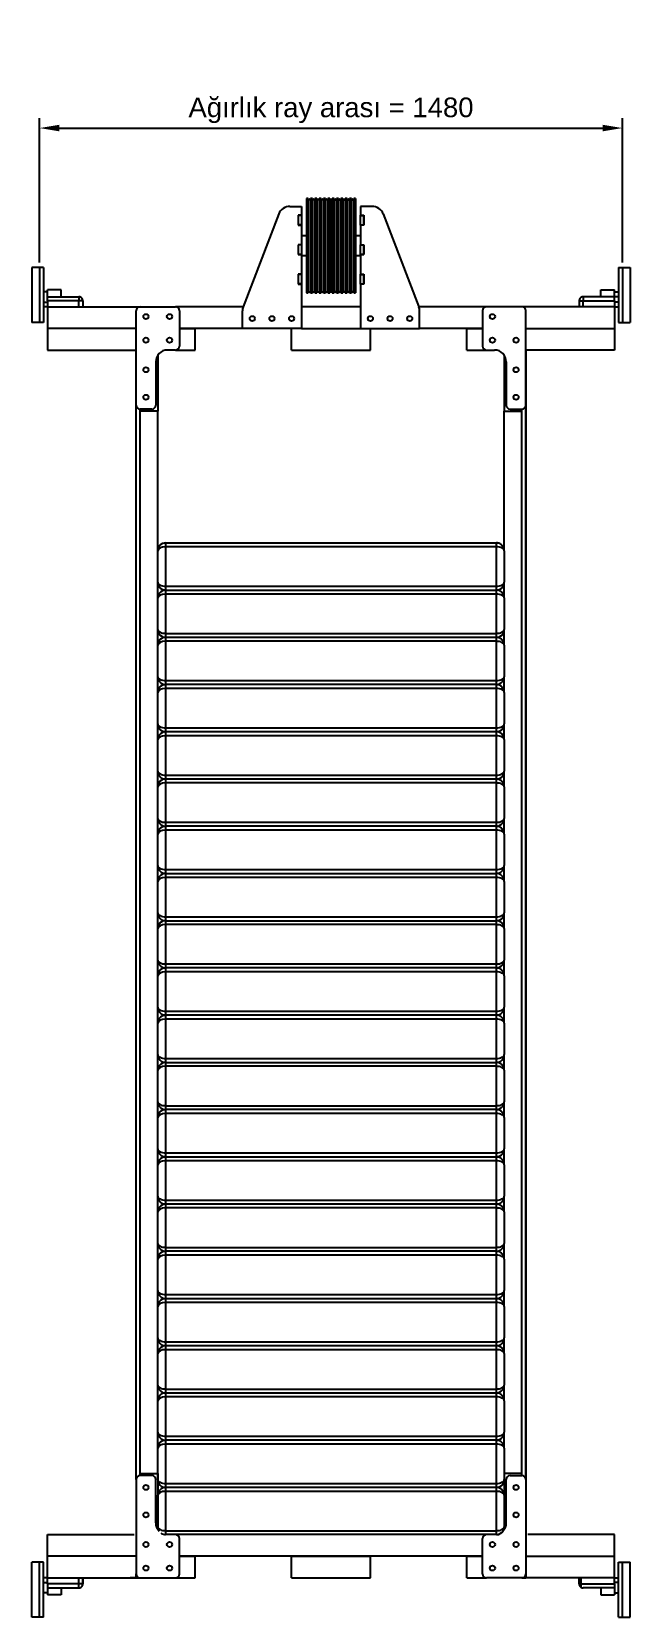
# Model space of a CAD drawing. Header units: millimetres. Extents: x -760 to 760, y -100 to 3929.
import ezdxf

# ---------------------------------------------------------------- set-up
doc = ezdxf.new("R2010")
doc.units = ezdxf.units.MM
doc.linetypes.add('SLD-Solid', pattern=[0])
doc.layers.add('Wipeouts', color=7, linetype='Continuous', true_color=0xbcb7d9)
doc.styles.get("Standard").update_dxf_attribs({"font": 'arial.ttf'})
doc.dimstyles.new('DimStyleALP', dxfattribs={"dimscale": 20, "dimtxt": 2.5, "dimasz": 2.5, "dimexe": 1.25, "dimexo": 0.625, "dimtad": 1, "dimdsep": 46, "dimtxsty": 'Standard', "dimcen": 2.5, "dimclrd": 60, "dimclre": 60, "dimadec": 0, "dimazin": 0, "dimtfac": 1, "dimtofl": 0, "dimtmove": 0, "dimatfit": 3, "dimfxl": 1, "dimarcsym": 0})

# ---------------------------------------------------------------- blocks, each defined once
blk = doc.blocks.new('*D0')
at = {"color": 60, "linetype": 'ByBlock', "lineweight": -2, "transparency": 16777216}
for p, q in [((-740, 3342.5), (-740, 3709.1)), ((740, 3342.5), (740, 3709.1)), ((-690, 3684.1), (690, 3684.1))]:
    blk.add_line(p, q, dxfattribs=at)
at = {"color": 60, "transparency": 16777216}
for points in [[(-690, 3692.4), (-690, 3675.8), (-740, 3684.1)], [(690, 3692.4), (690, 3675.8), (740, 3684.1)]]:
    blk.add_solid(points, dxfattribs=at)
at = {"layer": 'Defpoints', "color": 0, "transparency": 16777216}
for p in [(740, 3684.1), (-740, 3330), (740, 3330)]:
    blk.add_point(p, dxfattribs=at)
at = {"color": 0, "transparency": 16777216, "insert": (0, 3729.1), "char_height": 50, "attachment_point": 5}
blk.add_mtext('Ağırlık ray arası = 1480', dxfattribs=at)

msp = doc.modelspace()

# ---------------------------------------------------------------- wipeouts: each hides what was drawn before it
msp.add_wipeout([(-510, 3230), (-495, 3230), (-640, 3230), (-640, 3245), (-642.929, 3252.071), (-649.999, 3255), (-680, 3255), (-680, 3273), (-715, 3273), (-715, 3268), (-725, 3268), (-725, 3330), (-755, 3330), (-755, 3190), (-725, 3190), (-725, 3230), (-715, 3230), (-715, 3120), (-495, 3120), (-495, 110), (-715, 110), (-715, 0), (-725, 0), (-725, 40), (-755, 40), (-755, -100), (-725, -100), (-725, -38), (-715, -38), (-715, -43), (-680, -43), (-680, -25), (-639.999, -25), (-632.929, -22.071), (-630, -15), (-630, 0), (-495, 0), (-345, 0), (-345, 55), (-100, 55), (-100, 0), (0, 0), (0, 2630), (-420.157, 2630), (-434.142, 2624.142), (-440, 2612.5), (-440, 3106.583), (-436.213, 3111.213), (-415, 3120), (-345, 3120), (-345, 3175), (-100, 3175), (-100, 3120), (0, 3120), (0, 3230), (-75, 3230), (-75, 3265), (0, 3265), (0, 3505), (-62.5, 3505), (-62.5, 3410), (-75, 3410), (-75, 3485), (-104.414, 3485), (-121.38, 3479.729), (-132.396, 3465.769), (-223.077, 3230), (-495, 3230)]).dxf.layer = 'Wipeouts'

# ---------------------------------------------------------------- next in the draw order: linework, layer by layer
for p, q in [((-132.396, 3465.769), (-223, 3230.199)), ((-720, 3230), (-720, 3120)), ((-720, 0), (-720, 110))]:
    msp.add_line(p, q)
at = {"color": 7, "linetype": 'Continuous', "lineweight": 25}
for p, q in [((-104.396, 3485), (-75, 3485)), ((-75, 3485), (-75, 3462.5)), ((-58.25, 3505), (-62.5, 3505)), ((-62.5, 3505), (-62.5, 3265)), ((-58.25, 3505), (-58.25, 3265)), ((-47.25, 3505), (-51.75, 3505)), ((-51.75, 3505), (-51.75, 3265)), ((-47.25, 3505), (-47.25, 3265)), ((-36.25, 3505), (-40.75, 3505)), ((-40.75, 3505), (-40.75, 3265)), ((-36.25, 3505), (-36.25, 3265)), ((-25.25, 3505), (-29.75, 3505)), ((-29.75, 3505), (-29.75, 3265)), ((-25.25, 3505), (-25.25, 3265)), ((-75, 3462.5), (-83.5, 3462.5)), ((-83.5, 3462.5), (-83.5, 3437.5)), ((-83.5, 3437.5), (-75, 3437.5)), ((-83, 3462.5), (-83, 3462)), ((-75, 3462), (-83, 3462)), ((-83, 3462), (-83, 3438)), ((-75, 3438), (-83, 3438)), ((-83, 3438), (-83, 3437.5)), ((-75, 3462.5), (-75, 3462)), ((-75, 3462), (-75, 3438)), ((-75, 3438), (-75, 3437.5)), ((-75, 3437.5), (-75, 3387.5)), ((-75, 3387.5), (-83.5, 3387.5)), ((-83.5, 3387.5), (-83.5, 3362.5)), ((-83, 3387.5), (-83, 3387)), ((-75, 3387), (-83, 3387)), ((-83, 3387), (-83, 3363)), ((-62.5, 3410), (-75, 3410)), ((-75, 3387.5), (-75, 3387)), ((-75, 3387), (-75, 3363)), ((-83.5, 3362.5), (-75, 3362.5)), ((-75, 3363), (-83, 3363)), ((-83, 3363), (-83, 3362.5)), ((-75, 3363), (-75, 3362.5)), ((-75, 3362.5), (-75, 3312.5)), ((-75, 3360), (-62.5, 3360)), ((-75, 3312.5), (-83.5, 3312.5)), ((-83.5, 3312.5), (-83.5, 3287.5)), ((-83, 3312.5), (-83, 3312)), ((-75, 3312), (-83, 3312)), ((-83, 3312), (-83, 3288)), ((-75, 3312.5), (-75, 3312)), ((-75, 3312), (-75, 3288)), ((-83.5, 3287.5), (-75, 3287.5)), ((-75, 3288), (-83, 3288)), ((-83, 3288), (-83, 3287.5)), ((-75, 3288), (-75, 3287.5)), ((-75, 3287.5), (-75, 3175)), ((-62.5, 3265), (-58.25, 3265)), ((-51.75, 3265), (-47.25, 3265)), ((-40.75, 3265), (-36.25, 3265)), ((-29.75, 3265), (-25.25, 3265)), ((-485, 3230), (-395, 3230)), ((-223.076, 3230), (-395, 3230)), ((-495, 2980), (-495, 3220)), ((-385, 3220), (-385, 3130)), ((-225, 3175), (-225, 3219.43)), ((-385, 3175), (-345, 3175)), ((-225, 3175), (-385, 3175)), ((-345, 3120), (-345, 3175)), ((-75, 3175), (-225, 3175)), ((-100, 3120), (-100, 3175)), ((-440, 3106.583), (-440, 2965)), ((-395, 3120), (-415, 3120)), ((-395, 3120), (-345, 3120)), ((-445, 3090), (-445, 2980)), ((-495, 250), (-495, 2980)), ((-455, 2970), (-485, 2970)), ((-485, 2965), (-485, 2970)), ((-440, 2965), (-485, 2965)), ((-485, 265), (-485, 2965)), ((-440, 2610), (-440, 2965)), ((-420, 2630), (-420, 2620)), ((-420, 2620), (-420, 2520)), ((-440, 2530), (-440, 2610)), ((-440.004, 2529.539), (-439.879, 2527.72)), ((-440, 2490), (-440, 2530)), ((-420, 2520), (-420, 2510)), ((-420, 2510), (-420, 2500)), ((-420, 2500), (-420, 2400)), ((-440, 2410), (-440, 2490)), ((-440.004, 2409.539), (-439.879, 2407.72)), ((-440, 2370), (-440, 2410)), ((-420, 2400), (-420, 2390)), ((-420, 2390), (-420, 2380)), ((-420, 2380), (-420, 2280)), ((-440, 2290), (-440, 2370)), ((-440.004, 2289.539), (-439.879, 2287.72)), ((-440, 2250), (-440, 2290)), ((-420, 2280), (-420, 2270)), ((-420, 2270), (-420, 2260)), ((-420, 2260), (-420, 2160)), ((-440, 2170), (-440, 2250)), ((-440.004, 2169.539), (-439.879, 2167.72)), ((-440, 2130), (-440, 2170)), ((-420, 2160), (-420, 2150)), ((-420, 2150), (-420, 2140)), ((-420, 2140), (-420, 2040)), ((-440, 2050), (-440, 2130)), ((-440.004, 2049.539), (-439.879, 2047.72)), ((-440, 2010), (-440, 2050)), ((-420, 2040), (-420, 2030)), ((-420, 2030), (-420, 2020)), ((-420, 2020), (-420, 1920)), ((-440, 1930), (-440, 2010)), ((-440.004, 1929.539), (-439.879, 1927.72)), ((-440, 1890), (-440, 1930)), ((-420, 1920), (-420, 1910)), ((-420, 1910), (-420, 1900)), ((-420, 1900), (-420, 1800)), ((-440, 1810), (-440, 1890)), ((-440.004, 1809.539), (-439.879, 1807.72)), ((-440, 1770), (-440, 1810)), ((-420, 1800), (-420, 1790)), ((-420, 1790), (-420, 1780)), ((-420, 1780), (-420, 1680)), ((-440, 1690), (-440, 1770)), ((-440.004, 1689.539), (-439.879, 1687.72)), ((-440, 1650), (-440, 1690)), ((-420, 1680), (-420, 1670)), ((-420, 1670), (-420, 1660)), ((-420, 1660), (-420, 1560)), ((-440, 1570), (-440, 1650)), ((-440.004, 1569.539), (-439.879, 1567.72)), ((-440, 1530), (-440, 1570)), ((-420, 1560), (-420, 1550)), ((-420, 1550), (-420, 1540)), ((-420, 1540), (-420, 1440)), ((-440, 1450), (-440, 1530)), ((-440.004, 1449.539), (-439.879, 1447.72)), ((-440, 1410), (-440, 1450)), ((-420, 1440), (-420, 1430)), ((-420, 1430), (-420, 1420)), ((-420, 1420), (-420, 1320)), ((-440, 1330), (-440, 1410)), ((-440.004, 1329.539), (-439.879, 1327.72)), ((-440, 1290), (-440, 1330)), ((-440, 1210), (-440, 1290)), ((-420, 1320), (-420, 1310)), ((-420, 1310), (-420, 1300)), ((-420, 1300), (-420, 1200)), ((-440.004, 1209.539), (-439.879, 1207.721)), ((-440, 1170), (-440, 1210)), ((-440, 1090), (-440, 1170)), ((-420, 1200), (-420, 1190)), ((-420, 1190), (-420, 1180)), ((-420, 1180), (-420, 1080)), ((-440.004, 1089.539), (-439.879, 1087.72)), ((-440, 1050), (-440, 1090)), ((-440, 970), (-440, 1050)), ((-420, 1080), (-420, 1070)), ((-420, 1070), (-420, 1060)), ((-420, 1060), (-420, 960)), ((-440.004, 969.539), (-439.879, 967.721)), ((-440, 930), (-440, 970)), ((-440, 850), (-440, 930)), ((-420, 960), (-420, 950)), ((-420, 950), (-420, 940)), ((-420, 940), (-420, 840)), ((-440.004, 849.539), (-439.879, 847.72)), ((-440, 810), (-440, 850)), ((-440, 730), (-440, 810)), ((-420, 840), (-420, 830)), ((-420, 830), (-420, 820)), ((-420, 820), (-420, 720)), ((-440.004, 729.539), (-439.879, 727.72)), ((-440, 690), (-440, 730)), ((-440, 610), (-440, 690)), ((-420, 720), (-420, 710)), ((-420, 710), (-420, 700)), ((-420, 700), (-420, 600)), ((-440.004, 609.539), (-439.879, 607.72)), ((-440, 570), (-440, 610)), ((-440, 490), (-440, 570)), ((-420, 600), (-420, 590)), ((-420, 590), (-420, 580)), ((-420, 580), (-420, 480)), ((-440.004, 489.539), (-439.879, 487.72)), ((-440, 450), (-440, 490)), ((-440, 370), (-440, 450)), ((-420, 480), (-420, 470)), ((-420, 470), (-420, 460)), ((-420, 460), (-420, 360)), ((-440.004, 369.539), (-439.879, 367.72)), ((-440, 330), (-440, 370)), ((-440, 250), (-440, 330)), ((-420, 360), (-420, 350)), ((-420, 350), (-420, 340)), ((-420, 340), (-420, 240)), ((-495, 250), (-495, 10)), ((-485, 260), (-485, 265)), ((-485, 265), (-440, 265)), ((-455, 260), (-485, 260)), ((-445, 140), (-445, 250)), ((-440.004, 249.539), (-439.879, 247.72)), ((-440, 265), (-440, 123.417)), ((-440, 130), (-440, 210)), ((-420, 240), (-420, 230)), ((-420, 230), (-420, 220)), ((-420, 220), (-420, 120)), ((-440.004, 129.539), (-439.879, 127.72)), ((-420, 120), (-420, 110)), ((-385, 10), (-385, 100)), ((-385, 55), (-345, 55)), ((-345, 0), (-345, 55)), ((-100, 0), (-100, 55)), ((-495, 0), (-510, 0)), ((-495, 0), (-495, 10)), ((-495, 0), (-485, 0)), ((-485, 0), (-395, 0)), ((-395, 0), (-345, 0))]:
    msp.add_line(p, q, dxfattribs=at)
at = {"color": 2, "linetype": 'SLD-Solid', "lineweight": 25, "true_color": 0xf1eb1f}
for p, q in [((-730, 3330), (-760, 3330)), ((-760, 3330), (-760, 3190)), ((-740, 3330), (-740, 3190)), ((-730, 3330), (-730, 3190)), ((-730, 3190), (-760, 3190)), ((-730, 40), (-760, 40)), ((-760, -100), (-760, 40)), ((-740, -100), (-740, 40)), ((-730, -100), (-730, 40)), ((-730, -100), (-760, -100))]:
    msp.add_line(p, q, dxfattribs=at)
at = {"color": 7, "linetype": 'SLD-Solid', "lineweight": 25}
for p, q in [((-720, 3268), (-730, 3268)), ((-685, 3273), (-720, 3273)), ((-720, 3255), (-720, 3273)), ((-685, 3255), (-685, 3273)), ((-730, 3242), (-720, 3242)), ((-720, 3230), (-730, 3230)), ((-720, 3255), (-640, 3255)), ((-720, 3245), (-720, 3255)), ((-720, 3245), (-720, 3230)), ((-640, 3245), (-720, 3245)), ((-720, 3230), (-705, 3230)), ((-720, 3230), (-485.004, 3230)), ((-640, 3255), (-640, 3245)), ((-640, 3230), (-640, 3245)), ((-630, 3245), (-640, 3245)), ((-630, 3245), (-630, 3230)), ((-495, 3175), (-720, 3175)), ((-720, 3120), (-495, 3120)), ((-720, 110), (-500, 110)), ((-495, 55), (-720, 55)), ((-720, 0), (-730, 0)), ((-720, 0), (-705, 0)), ((-720, -15), (-720, 0)), ((-720, 0), (-485.004, 0)), ((-640, -25), (-640, 0)), ((-630, 0), (-630, -15)), ((-630, -15), (-630, 0)), ((-730, -12), (-720, -12)), ((-720, -38), (-730, -38)), ((-630, -15), (-720, -15)), ((-720, -15), (-720, -25)), ((-720, -25), (-639.999, -25)), ((-720, -25), (-720, -43)), ((-685, -25), (-685, -43)), ((-630, -15), (-640, -15)), ((-685, -43), (-720, -43))]:
    msp.add_line(p, q, dxfattribs=at)
at = {"color": 7, "linetype": 'Continuous', "lineweight": 25, "flags": 128}
for points in [[(-434.25, 2515.956), (-432.914, 2514.718), (-432.448, 2514.337)], [(-422.854, 2510.203), (-422.742, 2510.187), (-420.049, 2510)], [(-434.25, 2395.956), (-432.914, 2394.718), (-432.448, 2394.337)], [(-422.854, 2390.203), (-422.742, 2390.187), (-420.049, 2390)], [(-434.25, 2275.956), (-432.914, 2274.719), (-432.448, 2274.337)], [(-422.854, 2270.203), (-422.742, 2270.187), (-420.049, 2270)], [(-434.25, 2155.956), (-432.914, 2154.719), (-432.448, 2154.337)], [(-422.854, 2150.203), (-422.742, 2150.187), (-420.049, 2150)], [(-434.25, 2035.956), (-432.914, 2034.719), (-432.448, 2034.337)], [(-422.854, 2030.203), (-422.742, 2030.187), (-420.049, 2030)], [(-434.25, 1915.956), (-432.914, 1914.719), (-432.448, 1914.337)], [(-422.854, 1910.203), (-422.742, 1910.187), (-420.049, 1910)], [(-434.25, 1795.956), (-432.914, 1794.719), (-432.448, 1794.337)], [(-422.854, 1790.203), (-422.742, 1790.187), (-420.049, 1790)], [(-434.25, 1675.956), (-432.914, 1674.718), (-432.448, 1674.337)], [(-422.854, 1670.203), (-422.742, 1670.187), (-420.049, 1670)], [(-434.25, 1555.956), (-432.914, 1554.718), (-432.448, 1554.337)], [(-422.854, 1550.203), (-422.742, 1550.187), (-420.049, 1550)], [(-434.25, 1435.956), (-432.914, 1434.718), (-432.448, 1434.337)], [(-422.854, 1430.203), (-422.742, 1430.187), (-420.049, 1430)], [(-434.25, 1315.956), (-432.914, 1314.718), (-432.448, 1314.337)], [(-422.854, 1310.203), (-422.742, 1310.187), (-420.049, 1310)], [(-434.25, 1195.956), (-432.914, 1194.718), (-432.448, 1194.337)], [(-422.854, 1190.203), (-422.742, 1190.187), (-420.049, 1190)], [(-434.25, 1075.956), (-432.914, 1074.718), (-432.448, 1074.337)], [(-422.854, 1070.203), (-422.742, 1070.187), (-420.049, 1070)], [(-434.25, 955.956), (-432.914, 954.719), (-432.448, 954.337)], [(-422.854, 950.203), (-422.742, 950.187), (-420.049, 950)], [(-434.25, 835.956), (-432.914, 834.718), (-432.448, 834.337)], [(-422.854, 830.203), (-422.742, 830.187), (-420.049, 830)], [(-434.25, 715.956), (-432.914, 714.719), (-432.448, 714.337)], [(-422.854, 710.203), (-422.742, 710.187), (-420.049, 710)], [(-434.25, 595.956), (-432.914, 594.718), (-432.448, 594.337)], [(-422.854, 590.203), (-422.742, 590.187), (-420.049, 590)], [(-434.25, 475.956), (-432.914, 474.719), (-432.448, 474.337)], [(-422.854, 470.203), (-422.742, 470.187), (-420.049, 470)], [(-434.25, 355.956), (-432.914, 354.718), (-432.448, 354.337)], [(-422.854, 350.203), (-422.742, 350.187), (-420.049, 350)], [(-434.25, 235.956), (-432.914, 234.719), (-432.448, 234.337)], [(-422.854, 230.203), (-422.742, 230.187), (-420.049, 230)]]:
    msp.add_lwpolyline(points, dxfattribs=at)
at = {"color": 7, "linetype": 'Continuous', "lineweight": 25}
for centre in [(-470, 3205), (-410, 3205), (-200, 3200), (-150, 3200), (-100, 3200), (-470, 3145), (-410, 3145), (-470, 3070), (-470, 3000), (-470, 230), (-470, 160), (-470, 85), (-410, 85), (-470, 25), (-410, 25)]:
    msp.add_circle(centre, 6.5, dxfattribs=at)
for centre, radius, start, end in [((-104.396, 3455), 30, 90, 158.962489), ((-55, 3505), 3.25, 180, 0), ((-44, 3505), 3.25, 180, 0), ((-33, 3505), 3.25, 180, 0), ((-55, 3265), 3.25, 0, 180), ((-44, 3265), 3.25, 0, 180), ((-33, 3265), 3.25, 0, 180), ((-485, 3220), 10, 90, 180), ((-395, 3220), 10, 0, 90), ((-195, 3219.43), 30, 158.962489, 180), ((-415, 3090), 30, 90, 180), ((-395, 3130), 10, 270, 0), ((-485, 2980), 10, 180, 270), ((-455, 2980), 10, 270, 0), ((-420, 2610), 20, 90, 180), ((-420.157, 2610), 20, 90, 172.819244), ((-420, 2530), 20, 180, 270), ((-420.157, 2530), 20, 187.180756, 270), ((-420, 2490), 20, 90, 180), ((-420.157, 2490), 20, 90, 172.819244), ((-420, 2410), 20, 180, 270), ((-420.157, 2410), 20, 187.180756, 270), ((-420, 2370), 20, 90, 180), ((-420.157, 2370), 20, 90, 172.819244), ((-420, 2290), 20, 180, 270), ((-420, 2250), 20, 90, 180), ((-420.157, 2250), 20, 90, 172.819244), ((-420, 2170), 20, 180, 270), ((-420.157, 2170), 20, 187.180756, 270), ((-420, 2130), 20, 90, 180), ((-420.157, 2130), 20, 90, 172.819244), ((-420, 2050), 20, 180, 270), ((-420, 2010), 20, 90, 180), ((-420.157, 2010), 20, 90, 172.819244), ((-420, 1930), 20, 180, 270), ((-420, 1890), 20, 90, 180), ((-420.157, 1890), 20, 90, 172.819244), ((-420, 1810), 20, 180, 270), ((-420, 1770), 20, 90, 180), ((-420.157, 1770), 20, 90, 172.819244), ((-420, 1690), 20, 180, 270), ((-420, 1650), 20, 90, 180), ((-420.157, 1650), 20, 90, 172.819244), ((-420, 1570), 20, 180, 270), ((-420, 1530), 20, 90, 180), ((-420.157, 1530), 20, 90, 172.819244), ((-420, 1450), 20, 180, 270), ((-420, 1410), 20, 90, 180), ((-420.157, 1410), 20, 90, 172.819244), ((-420, 1330), 20, 180, 270), ((-420, 1290), 20, 90, 180), ((-420.157, 1290), 20, 90, 172.819244), ((-420, 1210), 20, 180, 270), ((-420, 1170), 20, 90, 180), ((-420.157, 1170), 20, 90, 172.819244), ((-420, 1090), 20, 180, 270), ((-420, 1050), 20, 90, 180), ((-420.157, 1050), 20, 90, 172.819244), ((-420, 970), 20, 180, 270), ((-420, 930), 20, 90, 180), ((-420.157, 930), 20, 90, 172.819244), ((-420, 850), 20, 180, 270), ((-420, 810), 20, 90, 180), ((-420.157, 810), 20, 90, 172.819244), ((-420, 730), 20, 180, 270), ((-420, 690), 20, 90, 180), ((-420.157, 690), 20, 90, 172.819244), ((-420, 610), 20, 180, 270), ((-420, 570), 20, 90, 180), ((-420.157, 570), 20, 90, 172.819244), ((-420, 490), 20, 180, 270), ((-420, 450), 20, 90, 180), ((-420, 370), 20, 180, 270), ((-420, 330), 20, 90, 180), ((-420.157, 330), 20, 90, 172.819244), ((-485, 250), 10, 90, 180), ((-455, 250), 10, 0, 90), ((-420, 250), 20, 180, 270), ((-420, 210), 20, 90, 180), ((-415, 140), 30, 180, 224.373928), ((-420, 130), 20, 180, 210.41969), ((-420, 130), 20, 233.130102, 270), ((-395, 100), 10, 0, 90), ((-485, 10), 10, 180, 270), ((-395, 10), 10, 270, 0)]:
    msp.add_arc(centre, radius, start, end, dxfattribs=at)
at = {"color": 7, "linetype": 'SLD-Solid', "lineweight": 25}
for centre, start, end in [((-640, 3245), 359.999581, 90.001956), ((-640, -15), 269.998044, 0.000419)]:
    msp.add_arc(centre, 10, start, end, dxfattribs=at)
at = {"color": 7, "linetype": 'Continuous', "lineweight": 25}
for centre, start_param, end_param in [((-420, 2610), 1.57079633, 3.14159265), ((-420, 2530), 3.14159265, 4.71238898), ((-420, 2490), 1.57079633, 3.14159265), ((-420, 2410), 3.14159265, 4.71238898), ((-420, 2370), 1.57079633, 3.14159265), ((-420, 2290), 3.14159265, 4.71238898), ((-420, 2250), 1.57079633, 3.14159265), ((-420, 2170), 3.14159265, 4.71238898), ((-420, 2130), 1.57079633, 3.14159265), ((-420, 2050), 3.14159265, 4.71238898), ((-420, 2010), 1.57079633, 3.14159265), ((-420, 1930), 3.14159265, 4.71238898), ((-420, 1890), 1.57079633, 3.14159265), ((-420, 1810), 3.14159265, 4.71238898), ((-420, 1770), 1.57079633, 3.14159265), ((-420, 1690), 3.14159265, 4.71238898), ((-420, 1650), 1.57079633, 3.14159265), ((-420, 1570), 3.14159265, 4.71238898), ((-420, 1530), 1.57079633, 3.14159265), ((-420, 1450), 3.14159265, 4.71238898), ((-420, 1410), 1.57079633, 3.14159265), ((-420, 1330), 3.14159265, 4.71238898), ((-420, 1290), 1.57079633, 3.14159265), ((-420, 1210), 3.14159265, 4.71238898), ((-420, 1170), 1.57079633, 3.14159265), ((-420, 1090), 3.14159265, 4.71238898), ((-420, 1050), 1.57079633, 3.14159265), ((-420, 970), 3.14159265, 4.71238898), ((-420, 930), 1.57079633, 3.14159265), ((-420, 850), 3.14159265, 4.71238898), ((-420, 810), 1.57079633, 3.14159265), ((-420, 730), 3.14159265, 4.71238898), ((-420, 690), 1.57079633, 3.14159265), ((-420, 610), 3.14159265, 4.71238898), ((-420, 570), 1.57079633, 3.14159265), ((-420, 490), 3.14159265, 4.71238898), ((-420, 450), 1.57079633, 3.14159265), ((-420, 370), 3.14159265, 4.71238898), ((-420, 330), 1.57079633, 3.14159265), ((-420, 250), 3.14159265, 4.71238898), ((-420, 210), 1.57079633, 3.14159265), ((-420, 130), 3.14159265, 4.71238898)]:
    msp.add_ellipse(centre, major_axis=(20, 0), ratio=0.5, start_param=start_param, end_param=end_param, dxfattribs=at)

# ---------------------------------------------------------------- next in the draw order: wipeouts: each hides what was drawn before it
msp.add_wipeout([(515, 3230), (500, 3230), (630, 3230), (630, 3245), (632.929, 3252.071), (639.999, 3255), (685, 3255), (685, 3273), (720, 3273), (720, 3268), (730, 3268), (730, 3330), (760, 3330), (760, 3190), (730, 3190), (730, 3230), (720, 3230), (720, 3120), (500, 3120), (500, 110), (720, 110), (720, 0), (730, 0), (730, 40), (760, 40), (760, -100), (730, -100), (730, -38), (720, -38), (720, -43), (685, -43), (685, -25), (639.999, -25), (632.929, -22.071), (630, -15), (630, 0), (500, 0), (350, 0), (350, 55), (105, 55), (105, 0), (0, 0), (0, 2630), (425.157, 2630), (439.142, 2624.142), (445, 2612.5), (445, 3106.583), (441.213, 3111.213), (420, 3120), (345, 3120), (345, 3175), (100, 3175), (100, 3120), (0, 3120), (0, 3230), (75, 3230), (75, 3265), (0, 3265), (0, 3505), (62.5, 3505), (62.5, 3410), (75, 3410), (75, 3485), (104.414, 3485), (121.38, 3479.729), (132.396, 3465.769), (223.077, 3230), (500, 3230)]).dxf.layer = 'Wipeouts'

# ---------------------------------------------------------------- next in the draw order: linework, layer by layer
for p, q in [((-14.25, 3505), (-18.75, 3505)), ((-18.75, 3505), (-18.75, 3265)), ((-14.25, 3505), (-14.25, 3265)), ((-3.25, 3505), (-7.75, 3505)), ((-7.75, 3505), (-7.75, 3265)), ((-3.25, 3505), (-3.25, 3265)), ((7.75, 3505), (3.25, 3505)), ((3.25, 3505), (3.25, 3265)), ((7.75, 3505), (7.75, 3265)), ((18.75, 3505), (14.25, 3505)), ((14.25, 3505), (14.25, 3265)), ((18.75, 3505), (18.75, 3265)), ((29.75, 3505), (25.25, 3505)), ((25.25, 3505), (25.25, 3265)), ((29.75, 3505), (29.75, 3265)), ((40.75, 3505), (36.25, 3505)), ((36.25, 3505), (36.25, 3265)), ((40.75, 3505), (40.75, 3265)), ((51.75, 3505), (47.25, 3505)), ((47.25, 3505), (47.25, 3265)), ((51.75, 3505), (51.75, 3265)), ((62.5, 3505), (58.25, 3505)), ((58.25, 3505), (58.25, 3265)), ((62.5, 3505), (62.5, 3265)), ((75, 3485), (75, 3462.5)), ((104.396, 3485), (75, 3485)), ((75, 3462.5), (83.5, 3462.5)), ((75, 3462), (75, 3462.5)), ((75, 3462), (83, 3462)), ((75, 3438), (75, 3462)), ((75, 3438), (83, 3438)), ((75, 3437.5), (75, 3438)), ((75, 3437.5), (75, 3387.5)), ((83.5, 3437.5), (75, 3437.5)), ((83, 3462), (83, 3462.5)), ((83, 3438), (83, 3462)), ((83, 3437.5), (83, 3438)), ((83.5, 3462.5), (83.5, 3437.5)), ((75, 3410), (62.5, 3410)), ((75, 3387.5), (83.5, 3387.5)), ((75, 3387), (75, 3387.5)), ((75, 3387), (83, 3387)), ((75, 3363), (75, 3387)), ((83, 3387), (83, 3387.5)), ((83, 3363), (83, 3387)), ((83.5, 3387.5), (83.5, 3362.5)), ((62.5, 3360), (75, 3360)), ((75, 3363), (83, 3363)), ((75, 3362.5), (75, 3363)), ((75, 3362.5), (75, 3312.5)), ((83.5, 3362.5), (75, 3362.5)), ((83, 3362.5), (83, 3363)), ((75, 3312.5), (83.5, 3312.5)), ((75, 3312), (75, 3312.5)), ((75, 3312), (83, 3312)), ((75, 3288), (75, 3312)), ((83, 3312), (83, 3312.5)), ((83, 3288), (83, 3312)), ((83.5, 3312.5), (83.5, 3287.5)), ((-18.75, 3265), (-14.25, 3265)), ((-7.75, 3265), (-3.25, 3265)), ((3.25, 3265), (7.75, 3265)), ((14.25, 3265), (18.75, 3265)), ((25.25, 3265), (29.75, 3265)), ((36.25, 3265), (40.75, 3265)), ((47.25, 3265), (51.75, 3265)), ((58.25, 3265), (62.5, 3265)), ((75, 3288), (83, 3288)), ((75, 3287.5), (75, 3288)), ((75, 3287.5), (75, 3175)), ((83.5, 3287.5), (75, 3287.5)), ((83, 3287.5), (83, 3288)), ((75, 3230), (-75, 3230)), ((395, 3230), (223.076, 3230)), ((485, 3230), (395, 3230)), ((225, 3175), (225, 3219.43)), ((385, 3220), (385, 3130)), ((495, 2980), (495, 3220)), ((-75, 3175), (75, 3175)), ((75, 3175), (225, 3175)), ((100, 3120), (100, 3175)), ((385, 3175), (225, 3175)), ((345, 3175), (385, 3175)), ((345, 3120), (345, 3175)), ((-100, 3120), (100, 3120)), ((345, 3120), (395, 3120)), ((395, 3120), (415, 3120)), ((440, 3106.583), (440, 2965)), ((445, 3090), (445, 2980)), ((440, 2610), (440, 2965)), ((440, 2965), (485, 2965)), ((455, 2970), (485, 2970)), ((485, 2965), (485, 2970)), ((495, 250), (495, 2980)), ((-420, 2630), (420, 2630)), ((420, 2620), (-420, 2620)), ((420, 2620), (420, 2630)), ((420, 2520), (420, 2620)), ((440, 2610), (440, 2530)), ((-420, 2520), (420, 2520)), ((-420, 2510), (420, 2510)), ((420, 2500), (-420, 2500)), ((420, 2510), (420, 2520)), ((420, 2500), (420, 2510)), ((420, 2400), (420, 2500)), ((440, 2490), (440, 2530)), ((440, 2490), (440, 2410)), ((-420, 2400), (420, 2400)), ((420, 2390), (-420, 2390)), ((420, 2380), (-420, 2380)), ((420, 2390), (420, 2400)), ((420, 2380), (420, 2390)), ((420, 2280), (420, 2380)), ((440, 2370), (440, 2410)), ((440, 2370), (440, 2290)), ((-420, 2280), (420, 2280)), ((420, 2270), (-420, 2270)), ((420, 2260), (-420, 2260)), ((420, 2270), (420, 2280)), ((420, 2260), (420, 2270)), ((420, 2160), (420, 2260)), ((440, 2250), (440, 2290)), ((440, 2250), (440, 2170)), ((-420, 2160), (420, 2160)), ((420, 2150), (-420, 2150)), ((420, 2140), (-420, 2140)), ((420, 2150), (420, 2160)), ((420, 2140), (420, 2150)), ((420, 2040), (420, 2140)), ((440, 2130), (440, 2170)), ((440, 2130), (440, 2050)), ((-420, 2040), (420, 2040)), ((420, 2030), (-420, 2030)), ((420, 2020), (-420, 2020)), ((420, 2030), (420, 2040)), ((420, 2020), (420, 2030)), ((420, 1920), (420, 2020)), ((440, 2010), (440, 2050)), ((440, 2010), (440, 1930)), ((-420, 1920), (420, 1920)), ((420, 1910), (-420, 1910)), ((420, 1900), (-420, 1900)), ((420, 1910), (420, 1920)), ((420, 1900), (420, 1910)), ((420, 1800), (420, 1900)), ((440, 1890), (440, 1930)), ((440, 1890), (440, 1810)), ((-420, 1800), (420, 1800)), ((-420, 1790), (420, 1790)), ((420, 1780), (-420, 1780)), ((420, 1790), (420, 1800)), ((420, 1780), (420, 1790)), ((420, 1680), (420, 1780)), ((440, 1770), (440, 1810)), ((440, 1770), (440, 1690)), ((-420, 1680), (420, 1680)), ((-420, 1670), (420, 1670)), ((420, 1660), (-420, 1660)), ((420, 1670), (420, 1680)), ((420, 1660), (420, 1670)), ((420, 1560), (420, 1660)), ((440, 1650), (440, 1690)), ((440, 1650), (440, 1570)), ((-420, 1560), (420, 1560)), ((420, 1550), (-420, 1550)), ((420, 1540), (-420, 1540)), ((420, 1550), (420, 1560)), ((420, 1540), (420, 1550)), ((420, 1440), (420, 1540)), ((440, 1530), (440, 1570)), ((440, 1530), (440, 1450)), ((-420, 1440), (420, 1440)), ((420, 1430), (-420, 1430)), ((420, 1420), (-420, 1420)), ((420, 1430), (420, 1440)), ((420, 1420), (420, 1430)), ((420, 1320), (420, 1420)), ((440, 1410), (440, 1450)), ((440, 1410), (440, 1330)), ((440, 1290), (440, 1330)), ((-420, 1320), (420, 1320)), ((-420, 1310), (420, 1310)), ((420, 1300), (-420, 1300)), ((420, 1310), (420, 1320)), ((420, 1300), (420, 1310)), ((420, 1200), (420, 1300)), ((440, 1290), (440, 1210)), ((440, 1170), (440, 1210)), ((-420, 1200), (420, 1200)), ((420, 1190), (-420, 1190)), ((420, 1180), (-420, 1180)), ((420, 1190), (420, 1200)), ((420, 1180), (420, 1190)), ((420, 1080), (420, 1180)), ((440, 1170), (440, 1090)), ((440, 1050), (440, 1090)), ((-420, 1080), (420, 1080)), ((-420, 1070), (420, 1070)), ((420, 1060), (-420, 1060)), ((420, 1070), (420, 1080)), ((420, 1060), (420, 1070)), ((420, 960), (420, 1060)), ((440, 1050), (440, 970)), ((440, 930), (440, 970)), ((-420, 960), (420, 960)), ((420, 950), (-420, 950)), ((420, 940), (-420, 940)), ((420, 950), (420, 960)), ((420, 940), (420, 950)), ((420, 840), (420, 940)), ((440, 930), (440, 850)), ((440, 810), (440, 850)), ((-420, 840), (420, 840)), ((420, 830), (-420, 830)), ((420, 820), (-420, 820)), ((420, 830), (420, 840)), ((420, 820), (420, 830)), ((420, 720), (420, 820)), ((440, 810), (440, 730)), ((440, 690), (440, 730)), ((-420, 720), (420, 720)), ((-420, 710), (420, 710)), ((420, 700), (-420, 700)), ((420, 710), (420, 720)), ((420, 700), (420, 710)), ((420, 600), (420, 700)), ((440, 690), (440, 610)), ((440, 570), (440, 610)), ((-420, 600), (420, 600)), ((420, 590), (-420, 590)), ((420, 580), (-420, 580)), ((420, 590), (420, 600)), ((420, 580), (420, 590)), ((420, 480), (420, 580)), ((440, 570), (440, 490)), ((440, 450), (440, 490)), ((-420, 480), (420, 480)), ((-420, 470), (420, 470)), ((420, 460), (-420, 460)), ((420, 470), (420, 480)), ((420, 460), (420, 470)), ((420, 360), (420, 460)), ((440, 450), (440, 370)), ((440, 330), (440, 370)), ((-420, 360), (420, 360)), ((420, 350), (-420, 350)), ((420, 340), (-420, 340)), ((420, 350), (420, 360)), ((420, 340), (420, 350)), ((420, 240), (420, 340)), ((440, 330), (440, 250)), ((440, 265), (440, 123.417)), ((485, 265), (440, 265)), ((445, 140), (445, 250)), ((455, 260), (485, 260)), ((485, 260), (485, 265)), ((495, 250), (495, 10)), ((-420, 240), (420, 240)), ((420, 230), (-420, 230)), ((420, 220), (-420, 220)), ((420, 230), (420, 240)), ((420, 220), (420, 230)), ((420, 120), (420, 220)), ((440, 210), (440, 130)), ((-420, 120), (420, 120)), ((420, 110), (-420, 110)), ((385, 10), (385, 100)), ((420, 110), (420, 120)), ((385, 55), (-385, 55)), ((-100, 55), (100, 55)), ((100, 0), (100, 55)), ((345, 55), (385, 55)), ((345, 0), (345, 55)), ((-100, 0), (100, 0)), ((345, 0), (395, 0)), ((485, 0), (395, 0)), ((485, 0), (495, 0)), ((495, 0), (495, 10)), ((510, 0), (495, 0))]:
    msp.add_line(p, q, dxfattribs=at)
for p, q in [((132.396, 3465.769), (223, 3230.199)), ((720, 3230), (720, 3120)), ((495, 3120), (495, 0)), ((720, 0), (720, 110))]:
    msp.add_line(p, q)
at = {"color": 2, "linetype": 'SLD-Solid', "lineweight": 25, "true_color": 0xf1eb1f}
for p, q in [((730, 3330), (760, 3330)), ((730, 3330), (730, 3190)), ((740, 3330), (740, 3190)), ((760, 3330), (760, 3190)), ((730, 3190), (760, 3190)), ((730, -100), (730, 40)), ((730, 40), (760, 40)), ((740, -100), (740, 40)), ((760, -100), (760, 40)), ((730, -100), (760, -100))]:
    msp.add_line(p, q, dxfattribs=at)
at = {"color": 7, "linetype": 'SLD-Solid', "lineweight": 25}
for p, q in [((685, 3273), (720, 3273)), ((685, 3255), (685, 3273)), ((720, 3255), (720, 3273)), ((720, 3268), (730, 3268)), ((720, 3230), (485.004, 3230)), ((630, 3245), (720, 3245)), ((630, 3245), (640, 3245)), ((630, 3245), (630, 3230)), ((730, 3255), (640, 3255)), ((640, 3255), (640, 3245)), ((640, 3230), (640, 3245)), ((720, 3230), (705, 3230)), ((720, 3245), (720, 3255)), ((720, 3245), (720, 3230)), ((730, 3242), (720, 3242)), ((720, 3230), (730, 3230)), ((495, 3175), (720, 3175)), ((720, 3120), (495, 3120)), ((720, 110), (500, 110)), ((495, 55), (720, 55)), ((720, 0), (485.004, 0)), ((630, -15), (630, 0)), ((635, -23.66), (635, 0)), ((720, 0), (705, 0)), ((720, 0), (730, 0)), ((720, -15), (720, 0)), ((630, -15), (720, -15)), ((630, -15), (640, -15)), ((720, -25), (639.999, -25)), ((685, -25), (685, -43)), ((730, -12), (720, -12)), ((720, -15), (720, -25)), ((720, -25), (720, -43)), ((720, -38), (730, -38)), ((685, -43), (720, -43))]:
    msp.add_line(p, q, dxfattribs=at)
at = {"color": 8, "linetype": 'Continuous', "lineweight": 25}
msp.add_line((485, 265), (485, 2965), dxfattribs=at)
at = {"color": 7, "linetype": 'Continuous', "lineweight": 25}
for centre in [(100, 3200), (150, 3200), (200, 3200), (410, 3205), (410, 3145), (470, 3145), (470, 3070), (470, 3000), (470, 230), (470, 160), (410, 85), (470, 85), (410, 25), (470, 25)]:
    msp.add_circle(centre, 6.5, dxfattribs=at)
for centre, radius, start, end in [((-22, 3505), 3.25, 180, 0), ((-11, 3505), 3.25, 180, 0), ((0, 3505), 3.25, 180, 0), ((11, 3505), 3.25, 180, 0), ((22, 3505), 3.25, 180, 0), ((33, 3505), 3.25, 180, 0), ((44, 3505), 3.25, 180, 0), ((55, 3505), 3.25, 180, 0), ((104.396, 3455), 30, 21.037511, 90), ((-22, 3265), 3.25, 0, 180), ((-11, 3265), 3.25, 0, 180), ((0, 3265), 3.25, 0, 180), ((11, 3265), 3.25, 0, 180), ((22, 3265), 3.25, 0, 180), ((33, 3265), 3.25, 0, 180), ((44, 3265), 3.25, 0, 180), ((55, 3265), 3.25, 0, 180), ((195, 3219.43), 30, 0, 21.037511), ((395, 3220), 10, 90, 180), ((485, 3220), 10, 0, 90), ((395, 3130), 10, 180, 270), ((415, 3090), 30, 0, 90), ((455, 2980), 10, 180, 270), ((485, 2980), 10, 270, 0), ((420, 2530), 20, 270, 0), ((420.012, 2529.998), 19.998, 270.107252, 358.656273), ((420.157, 2530), 20, 270, 352.819244), ((420, 2410), 20, 270, 0), ((420.157, 2410), 20, 270, 352.819244), ((420, 2290), 20, 270, 0), ((420.157, 2290), 20, 270, 352.819244), ((420, 2170), 20, 270, 0), ((420.157, 2170), 20, 270, 352.819244), ((420, 2050), 20, 270, 0), ((420.157, 2050), 20, 270, 352.819244), ((420, 1930), 20, 270, 0), ((420.157, 1930), 20, 270, 352.819244), ((420, 1810), 20, 270, 0), ((420, 1690), 20, 270, 0), ((420.157, 1690), 20, 270, 352.819244), ((420, 1570), 20, 270, 0), ((420.157, 1570), 20, 270, 352.819244), ((420, 1450), 20, 270, 0), ((420, 1330), 20, 270, 0), ((420, 1210), 20, 270, 0), ((420.157, 1210), 20, 270, 352.819244), ((420, 1090), 20, 270, 0), ((420.157, 1090), 20, 270, 352.819244), ((420, 970), 20, 270, 0), ((420, 850), 20, 270, 0), ((420, 730), 20, 270, 0), ((420, 610), 20, 270, 0), ((420, 490), 20, 270, 0), ((420.157, 490), 20, 270, 352.819244), ((420, 370), 20, 270, 0), ((420.157, 370), 20, 270, 352.819244), ((420, 250), 20, 270, 0), ((420.157, 250), 20, 270, 352.819244), ((455, 250), 10, 90, 180), ((485, 250), 10, 0, 90), ((415, 140), 30, 315.626072, 0), ((420, 130), 20, 329.58031, 0), ((395, 100), 10, 90, 180), ((420, 130), 20, 270, 329.58031), ((395, 10), 10, 180, 270), ((485, 10), 10, 270, 0)]:
    msp.add_arc(centre, radius, start, end, dxfattribs=at)
at = {"color": 7, "linetype": 'SLD-Solid', "lineweight": 25}
for centre, start, end in [((640, 3245), 89.998044, 180.000419), ((640, -15), 179.999581, 270.001956)]:
    msp.add_arc(centre, 10, start, end, dxfattribs=at)
at = {"color": 7, "linetype": 'Continuous', "lineweight": 25}
for centre, start_param, end_param in [((420, 2610), 0, 1.57079633), ((420, 2530), 4.71238898, 6.28318531), ((420, 2490), 0, 1.57079633), ((420, 2410), 4.71238898, 6.28318531), ((420, 2370), 0, 1.57079633), ((420, 2290), 4.71238898, 6.28318531), ((420, 2250), 0, 1.57079633), ((420, 2170), 4.71238898, 6.28318531), ((420, 2130), 0, 1.57079633), ((420, 2050), 4.71238898, 6.28318531), ((420, 2010), 0, 1.57079633), ((420, 1930), 4.71238898, 6.28318531), ((420, 1890), 0, 1.57079633), ((420, 1810), 4.71238898, 6.28318531), ((420, 1770), 0, 1.57079633), ((420, 1690), 4.71238898, 6.28318531), ((420, 1650), 0, 1.57079633), ((420, 1570), 4.71238898, 6.28318531), ((420, 1530), 0, 1.57079633), ((420, 1450), 4.71238898, 6.28318531), ((420, 1410), 0, 1.57079633), ((420, 1330), 4.71238898, 6.28318531), ((420, 1290), 0, 1.57079633), ((420, 1210), 4.71238898, 6.28318531), ((420, 1170), 0, 1.57079633), ((420, 1090), 4.71238898, 6.28318531), ((420, 1050), 0, 1.57079633), ((420, 970), 4.71238898, 6.28318531), ((420, 930), 0, 1.57079633), ((420, 850), 4.71238898, 6.28318531), ((420, 810), 0, 1.57079633), ((420, 730), 4.71238898, 6.28318531), ((420, 690), 0, 1.57079633), ((420, 610), 4.71238898, 6.28318531), ((420, 570), 0, 1.57079633), ((420, 490), 4.71238898, 6.28318531), ((420, 450), 0, 1.57079633), ((420, 370), 4.71238898, 6.28318531), ((420, 330), 0, 1.57079633), ((420, 250), 4.71238898, 6.28318531), ((420, 210), 0, 1.57079633), ((420, 130), 4.71238898, 6.28318531)]:
    msp.add_ellipse(centre, major_axis=(20, 0), ratio=0.5, start_param=start_param, end_param=end_param, dxfattribs=at)
for points, knots in [([(440, 2610), (439.939, 2611.159), (439.818, 2613.483), (438.802, 2617.013), (437.131, 2620.442), (434.731, 2623.618), (431.656, 2626.354), (428.025, 2628.427), (424.056, 2629.757), (421.338, 2629.92), (420, 2630)], [0, 0, 0, 0, 0.12562348, 0.2519239, 0.37866102, 0.50553632, 0.63210674, 0.75757134, 0.88065392, 1, 1, 1, 1]), ([(440, 2490), (439.939, 2491.159), (439.818, 2493.483), (438.802, 2497.013), (437.131, 2500.442), (434.731, 2503.618), (431.656, 2506.354), (428.025, 2508.427), (424.056, 2509.757), (421.338, 2509.92), (420, 2510)], [0, 0, 0, 0, 0.12562343, 0.25192381, 0.37866089, 0.50553614, 0.63210651, 0.75757107, 0.88065414, 1, 1, 1, 1]), ([(440, 2370), (439.939, 2371.159), (439.818, 2373.483), (438.802, 2377.013), (437.131, 2380.442), (434.731, 2383.618), (431.656, 2386.354), (428.025, 2388.427), (424.056, 2389.757), (421.338, 2389.92), (420, 2390)], [0, 0, 0, 0, 0.12562216, 0.25192272, 0.37865998, 0.50553542, 0.63210598, 0.75757072, 0.88065397, 1, 1, 1, 1]), ([(440, 2250), (439.939, 2251.159), (439.818, 2253.483), (438.802, 2257.013), (437.131, 2260.442), (434.731, 2263.618), (431.656, 2266.354), (428.025, 2268.428), (424.056, 2269.757), (421.338, 2269.92), (420, 2270)], [0, 0, 0, 0, 0.12562361, 0.25192417, 0.37865861, 0.50553535, 0.63210479, 0.75757126, 0.88065397, 1, 1, 1, 1]), ([(440, 2130), (439.939, 2131.159), (439.818, 2133.483), (438.802, 2137.013), (437.131, 2140.442), (434.731, 2143.618), (431.656, 2146.354), (428.025, 2148.428), (424.056, 2149.757), (421.338, 2149.92), (420, 2150)], [0, 0, 0, 0, 0.12562361, 0.25192417, 0.37865861, 0.50553535, 0.63210479, 0.75757126, 0.88065397, 1, 1, 1, 1]), ([(440, 2010), (439.939, 2011.159), (439.818, 2013.483), (438.802, 2017.013), (437.131, 2020.442), (434.731, 2023.618), (431.656, 2026.354), (428.025, 2028.428), (424.056, 2029.757), (421.338, 2029.92), (420, 2030)], [0, 0, 0, 0, 0.12562359, 0.25192412, 0.37866136, 0.50553546, 0.63210487, 0.75757131, 0.88065399, 1, 1, 1, 1]), ([(440, 1890), (439.939, 1891.159), (439.818, 1893.483), (438.802, 1897.013), (437.131, 1900.442), (434.731, 1903.618), (431.656, 1906.354), (428.025, 1908.428), (424.056, 1909.757), (421.338, 1909.92), (420, 1910)], [0, 0, 0, 0, 0.12562352, 0.25192399, 0.37866116, 0.5055352, 0.63210679, 0.75757144, 0.88065406, 1, 1, 1, 1]), ([(440, 1770), (439.939, 1771.159), (439.818, 1773.483), (438.802, 1777.013), (437.131, 1780.442), (434.731, 1783.618), (431.656, 1786.354), (428.025, 1788.428), (424.056, 1789.757), (421.338, 1789.92), (420, 1790)], [0, 0, 0, 0, 0.12562352, 0.25192399, 0.37866116, 0.5055352, 0.63210679, 0.75757144, 0.88065406, 1, 1, 1, 1]), ([(440, 1650), (439.939, 1651.159), (439.818, 1653.483), (438.802, 1657.013), (437.131, 1660.442), (434.731, 1663.618), (431.656, 1666.354), (428.025, 1668.427), (424.056, 1669.757), (421.338, 1669.92), (420, 1670)], [0, 0, 0, 0, 0.12562352, 0.25192399, 0.37866116, 0.5055352, 0.63210679, 0.75757144, 0.88065406, 1, 1, 1, 1]), ([(440, 1530), (439.939, 1531.159), (439.818, 1533.483), (438.802, 1537.013), (437.131, 1540.442), (434.731, 1543.618), (431.656, 1546.354), (428.025, 1548.427), (424.056, 1549.757), (421.338, 1549.92), (420, 1550)], [0, 0, 0, 0, 0.12562352, 0.25192399, 0.37866116, 0.5055352, 0.63210679, 0.75757144, 0.88065406, 1, 1, 1, 1]), ([(440, 1410), (439.939, 1411.159), (439.818, 1413.483), (438.802, 1417.013), (437.131, 1420.442), (434.731, 1423.618), (431.656, 1426.354), (428.025, 1428.427), (424.056, 1429.757), (421.338, 1429.92), (420, 1430)], [0, 0, 0, 0, 0.12562352, 0.25192399, 0.37866116, 0.5055352, 0.63210679, 0.75757144, 0.88065406, 1, 1, 1, 1]), ([(440, 1290), (439.939, 1291.159), (439.818, 1293.483), (438.802, 1297.013), (437.131, 1300.442), (434.731, 1303.618), (431.656, 1306.354), (428.025, 1308.428), (424.056, 1309.757), (421.338, 1309.92), (420, 1310)], [0, 0, 0, 0, 0.12562055, 0.25192387, 0.37866098, 0.50553756, 0.6321046, 0.75757264, 0.88065412, 1, 1, 1, 1]), ([(440, 1170), (439.939, 1171.159), (439.818, 1173.483), (438.802, 1177.013), (437.131, 1180.442), (434.731, 1183.618), (431.656, 1186.354), (428.025, 1188.427), (424.056, 1189.757), (421.338, 1189.92), (420, 1190)], [0, 0, 0, 0, 0.12562088, 0.2519187, 0.37865614, 0.50553306, 0.63210492, 0.75756984, 0.8806538, 1, 1, 1, 1]), ([(440, 1050), (439.939, 1051.159), (439.818, 1053.483), (438.802, 1057.013), (437.131, 1060.442), (434.731, 1063.618), (431.656, 1066.354), (428.025, 1068.428), (424.056, 1069.757), (421.338, 1069.92), (420, 1070)], [0, 0, 0, 0, 0.12562637, 0.25192386, 0.37866097, 0.50553755, 0.63210459, 0.75757264, 0.88065411, 1, 1, 1, 1]), ([(440, 930), (439.939, 931.159), (439.818, 933.483), (438.802, 937.013), (437.131, 940.442), (434.731, 943.618), (431.656, 946.354), (428.025, 948.427), (424.056, 949.757), (421.338, 949.92), (420, 950)], [0, 0, 0, 0, 0.12562088, 0.2519187, 0.37865614, 0.50553306, 0.63210492, 0.75756984, 0.8806538, 1, 1, 1, 1]), ([(440, 810), (439.939, 811.159), (439.818, 813.483), (438.802, 817.013), (437.131, 820.442), (434.731, 823.618), (431.656, 826.354), (428.025, 828.428), (424.056, 829.757), (421.338, 829.92), (420, 830)], [0, 0, 0, 0, 0.12562637, 0.25192386, 0.37866097, 0.50553755, 0.63210459, 0.75757264, 0.88065411, 1, 1, 1, 1]), ([(440, 690), (439.939, 691.159), (439.818, 693.483), (438.802, 697.013), (437.131, 700.442), (434.731, 703.618), (431.656, 706.354), (428.025, 708.427), (424.056, 709.757), (421.338, 709.92), (420, 710)], [0, 0, 0, 0, 0.12562085, 0.25192448, 0.37865626, 0.50553315, 0.63210499, 0.75756988, 0.88065382, 1, 1, 1, 1]), ([(440, 570), (439.939, 571.159), (439.818, 573.483), (438.802, 577.013), (437.131, 580.442), (434.731, 583.618), (431.656, 586.354), (428.025, 588.428), (424.056, 589.757), (421.338, 589.92), (420, 590)], [0, 0, 0, 0, 0.12562637, 0.25192386, 0.37866097, 0.50553755, 0.63210459, 0.75757264, 0.88065411, 1, 1, 1, 1]), ([(440, 450), (439.939, 451.159), (439.818, 453.483), (438.802, 457.013), (437.131, 460.442), (434.731, 463.618), (431.656, 466.354), (428.025, 468.427), (424.056, 469.757), (421.338, 469.92), (420, 470)], [0, 0, 0, 0, 0.1256208, 0.251924376, 0.378661741, 0.505533365, 0.632105147, 0.757569988, 0.880653875, 1, 1, 1, 1]), ([(440, 330), (439.939, 331.159), (439.818, 333.483), (438.802, 337.013), (437.131, 340.442), (434.731, 343.618), (431.656, 346.354), (428.025, 348.428), (424.056, 349.757), (421.338, 349.92), (420, 350)], [0, 0, 0, 0, 0.12562624, 0.2519236, 0.37866058, 0.50553703, 0.63210843, 0.75757289, 0.88065424, 1, 1, 1, 1]), ([(440, 210), (439.939, 211.159), (439.818, 213.483), (438.802, 217.013), (437.131, 220.442), (434.731, 223.618), (431.656, 226.354), (428.025, 228.427), (424.056, 229.757), (421.338, 229.92), (420, 230)], [0, 0, 0, 0, 0.1256208, 0.251924376, 0.378661741, 0.505533365, 0.632105147, 0.757569988, 0.880653875, 1, 1, 1, 1])]:
    msp.add_open_spline(points, degree=3, knots=knots, dxfattribs=at)

# ---------------------------------------------------------------- next in the draw order: dimensions: what is measured, and where the dimension line sits
dim = msp.add_linear_dim(base=(740, 3684.101), p1=(-740, 3330), p2=(740, 3330), text='Ağırlık ray arası = <>', dimstyle='DimStyleALP')
dim.commit()
dim.dimension.update_dxf_attribs({"geometry": '*D0', "text_midpoint": (0, 3729.054)})

doc.saveas('drawing.dxf')
